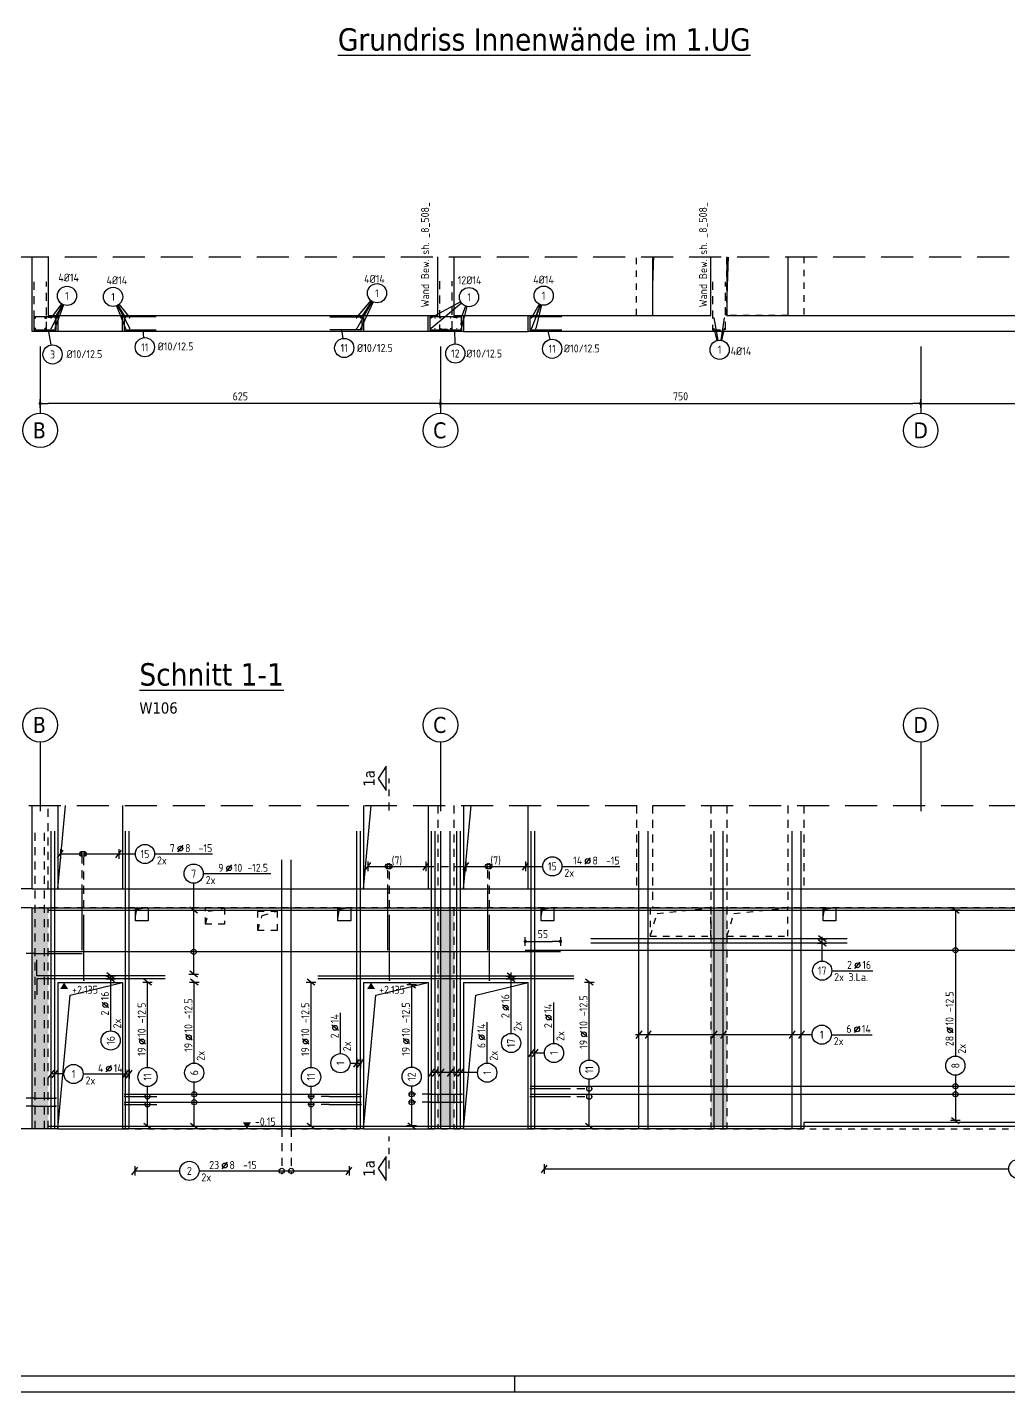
# Model space of a CAD drawing. Extents: x -7.1 to 83.9, y -5.7 to 50.5.
# Drawn here: x 8.89 to 24.21, y 1.41 to 22.72 of the extents above; entities that cross this region are included whole.
import ezdxf
from ezdxf.enums import TextEntityAlignment as Align

# ---------------------------------------------------------------- set-up
doc = ezdxf.new("R2010")
doc.units = 0
doc.header["$LTSCALE"] = 0.5
for name, pattern in [('AUSGEZOGEN', [1000.01, 1000, 0.01]), ('DASHDOTSMALL', [1.05, 0.5, -0.25, 0.05, -0.25]), ('DASHEDX2', [1.5, 1, -0.5]), ('DOT', [0.175, 0.05, -0.125]), ('HIDDEN', [0.375, 0.25, -0.125]), ('HIDDEN2', [0.187, 0.125, -0.062]), ('PUNKT', [0.175, 0.05, -0.125]), ('STRICHPUNKT2', [0.55, 0.25, -0.125, 0.05, -0.125]), ('VERDECKT', [0.375, 0.25, -0.125])]:
    doc.linetypes.add(name, pattern=pattern)
for name, color, linetype in [('ACHSEN', 7, 'Continuous'), ('AFU', 7, 'Continuous'), ('BETON', 7, 'Continuous'), ('DRUEBER', 7, 'Continuous'), ('grau_dunkel', 7, 'Continuous'), ('grau_mittel', 7, 'Continuous'), ('HILFE', 7, 'Continuous'), ('koten', 7, 'Continuous'), ('MASSE', 7, 'Continuous'), ('OBJEKT', 7, 'Continuous'), ('RAHMEN', 7, 'Continuous'), ('RND', 7, 'Continuous'), ('RND-1', 7, 'Continuous'), ('SCHATTEN', 15, 'Continuous'), ('SCHNITTE', 7, 'Continuous'), ('SFP_Achsen', 7, 'Continuous'), ('TEXT', 7, 'Continuous'), ('VERDECKT', 7, 'Continuous'), ('WBZ', 7, 'Continuous')]:
    doc.layers.add(name, color=color, linetype=linetype)
doc.layers.add('NOPLOT', color=7, linetype='Continuous', plot=False)
doc.styles.add('helv', font='tahoma.ttf')
doc.styles.add('txt', font='isocp.shx')
doc.linetypes.add('AFU_50K', pattern='A,0.15,["/",Standard,S=0.2,R=0,X=-0.01,Y=-0.1],0.07,["/",Standard,S=0.2,R=0,X=-0.01,Y=-0.1],0.15', length=0.37)
doc.linetypes.add('AFU_50L', pattern='A,0.75,["/",Standard,S=0.2,R=0,X=-0.01,Y=-0.1],0.07,["/",Standard,S=0.2,R=0,X=-0.01,Y=-0.1],0.75', length=1.57)
doc.linetypes.add('AFU_50M', pattern='A,0.45,["/",Standard,S=0.2,R=0,X=-0.01,Y=-0.1],0.07,["/",Standard,S=0.2,R=0,X=-0.01,Y=-0.1],0.45', length=0.97)
doc.dimstyles.new('DOT_I', dxfattribs={"dimscale": 0.5, "dimtxt": 0.25, "dimasz": 0.25, "dimexe": 0.1, "dimexo": 0.3, "dimgap": 0.1, "dimtad": 1, "dimdec": 3, "dimzin": 3, "dimtxsty": 'txt', "dimblk": 'DOT', "dimblk1": 'DOT', "dimblk2": 'DOT', "dimsah": 1, "dimcen": 0.1, "dimse1": 1, "dimse2": 1, "dimazin": 0, "dimtfac": 1, "dimtdec": 4, "dimtix": 1, "dimtmove": 2, "dimatfit": 3, "dimfxl": 0, "dimtvp": 1, "dimtolj": 1, "dimtzin": 0, "dimarcsym": 0})

# ---------------------------------------------------------------- blocks, each defined once
blk = doc.blocks.new('okrd_o')
at = {"layer": 'koten', "color": 7, "linetype": 'Continuous'}
blk.add_solid([(-0.125, 0.202), (0.125, 0.202), (0, 0)], dxfattribs=at)
at = {"layer": 'koten', "style": 'txt'}
blk.add_attdef('OKRD', (0.25, 0.1), '', height=0.25, dxfattribs=at)
blk = doc.blocks.new('okrd_u')
at = {"layer": 'koten', "color": 7, "linetype": 'Continuous'}
blk.add_solid([(-0.125, -0.202), (0.125, -0.202), (0, 0)], dxfattribs=at)
at = {"layer": 'koten', "style": 'txt'}
blk.add_attdef('OKRD', (0.25, -0.35), '', height=0.25, dxfattribs=at)
blk = doc.blocks.new('DINA0')
at = {"layer": 'RAHMEN', "color": 5}
blk.add_line((2, 0.5), (118.4, 0.5), dxfattribs=at)
at = {"layer": 'RAHMEN', "color": 7}
blk.add_line((21, 0), (21, 0.5), dxfattribs=at)
at = {"layer": 'RAHMEN'}
blk.add_line((0, 0), (118.9, 0), dxfattribs=at)
blk = doc.blocks.new('lei_gre')
at = {"layer": 'RND', "color": 7, "linetype": 'Continuous'}
for p, q in [((-0.09, -0.12), (0.09, 0.12)), ((0, 0.15), (0, -0.15))]:
    blk.add_line(p, q, dxfattribs=at)
blk = doc.blocks.new('RND_LEI')
at = {"layer": 'RND', "color": 7, "linetype": 'Continuous'}
blk.add_line((1.022, 0.066), (1.19, 0.27), dxfattribs=at)
for centre, radius in [((0, 0), 0.3), ((1.106, 0.168), 0.075)]:
    blk.add_circle(centre, radius, dxfattribs=at)
at = {"layer": 'RND', "color": 7, "linetype": 'Continuous', "style": 'txt'}
blk.add_attdef('POSL', text='', height=0.25, dxfattribs=at).set_placement((0, 0), align=Align.MIDDLE)
blk.add_attdef('ANZ', text='', height=0.25, dxfattribs=at).set_placement((0.931, 0.057), align=Align.RIGHT)
for tag, p in [('DUM', (1.253, 0.057)), ('ABSTD', (1.674, 0.057)), ('POSTXT', (0.374, -0.327))]:
    blk.add_attdef(tag, p, '', height=0.25, dxfattribs=at)
blk = doc.blocks.new('DOT')
at = {"layer": 'MASSE', "color": 7, "linetype": 'Continuous'}
for p, q in [((0, 0), (-1, 0)), ((0, 0.54), (0, -0.54))]:
    blk.add_line(p, q, dxfattribs=at)
at = {"layer": 'MASSE', "color": 7, "linetype": 'Continuous', "const_width": 0.2}
blk.add_lwpolyline([(-0.1, 0, 1), (0.1, 0, 1)], format="xyb", close=True, dxfattribs=at)
blk = doc.blocks.new('*D21')
at = {"layer": 'Defpoints', "color": 0, "linetype": 'AUSGEZOGEN', "transparency": 16777216}
for p in [(16.665, 8.442), (17.215, 8.442), (17.215, 8.442)]:
    blk.add_point(p, dxfattribs=at)
at = {"layer": 'MASSE', "color": 0, "linetype": 'AUSGEZOGEN', "lineweight": -2, "transparency": 16777216}
blk.add_line((16.79, 8.442), (17.09, 8.442), dxfattribs=at)
at = {"layer": 'MASSE', "color": 0, "linetype": 'AUSGEZOGEN', "lineweight": -2, "transparency": 16777216, "xscale": 0.125, "yscale": 0.125, "zscale": 0.125, "rotation": 180}
blk.add_blockref('DOT', (16.665, 8.442), dxfattribs=at)
at = {"layer": 'MASSE', "color": 0, "linetype": 'AUSGEZOGEN', "lineweight": -2, "transparency": 16777216, "xscale": 0.125, "yscale": 0.125, "zscale": 0.125}
blk.add_blockref('DOT', (17.215, 8.442), dxfattribs=at)
at = {"layer": 'MASSE', "color": 0, "linetype": 'AUSGEZOGEN', "transparency": 16777216, "insert": (16.94, 8.555), "char_height": 0.125, "attachment_point": 5, "style": 'txt'}
blk.add_mtext('\\A1;55', dxfattribs=at)
blk = doc.blocks.new('SCHN-2')
at = {"layer": 'SCHNITTE', "color": 6, "linetype": 'Continuous'}
blk.add_lwpolyline([(0.378, 0.088), (0, 0.34), (-0.378, 0.088)], close=True, dxfattribs=at)
at = {"layer": 'SCHNITTE', "color": 1, "linetype": 'DASHDOTSMALL', "style": 'helv'}
blk.add_attdef('SCHN-2', text='', height=0.35, dxfattribs=at).set_placement((0, 0.45), align=Align.CENTER)
blk = doc.blocks.new('RND_HIN')
at = {"layer": 'RND', "color": 7, "linetype": 'Continuous'}
blk.add_circle((0, 0), 0.3, dxfattribs=at)
at = {"layer": 'RND', "color": 7, "linetype": 'Continuous', "style": 'txt'}
blk.add_attdef('POSI', text='', height=0.25, dxfattribs=at).set_placement((0, 0), align=Align.MIDDLE)
blk = doc.blocks.new('*D44')
at = {"layer": 'Defpoints', "color": 0, "linetype": 'AUSGEZOGEN', "transparency": 16777216}
for p in [(9.09, 16.843), (9.09, 16.843), (15.34, 16.843)]:
    blk.add_point(p, dxfattribs=at)
at = {"layer": 'MASSE', "color": 0, "linetype": 'AUSGEZOGEN', "lineweight": -2, "transparency": 16777216}
blk.add_line((15.215, 16.843), (9.215, 16.843), dxfattribs=at)
at = {"layer": 'MASSE', "color": 0, "linetype": 'AUSGEZOGEN', "lineweight": -2, "transparency": 16777216, "xscale": 0.125, "yscale": 0.125, "zscale": 0.125, "rotation": 180}
blk.add_blockref('DOT', (9.09, 16.843), dxfattribs=at)
at = {"layer": 'MASSE', "color": 0, "linetype": 'AUSGEZOGEN', "lineweight": -2, "transparency": 16777216, "xscale": 0.125, "yscale": 0.125, "zscale": 0.125}
blk.add_blockref('DOT', (15.34, 16.843), dxfattribs=at)
at = {"layer": 'MASSE', "color": 0, "linetype": 'AUSGEZOGEN', "transparency": 16777216, "insert": (12.215, 16.956), "char_height": 0.125, "attachment_point": 5, "style": 'txt'}
blk.add_mtext('\\A1;625', dxfattribs=at)
blk = doc.blocks.new('*D45')
at = {"layer": 'Defpoints', "color": 0, "linetype": 'AUSGEZOGEN', "transparency": 16777216}
for p in [(15.34, 16.843), (22.84, 16.843), (22.84, 16.843)]:
    blk.add_point(p, dxfattribs=at)
at = {"layer": 'MASSE', "color": 0, "linetype": 'AUSGEZOGEN', "lineweight": -2, "transparency": 16777216}
blk.add_line((15.465, 16.843), (22.715, 16.843), dxfattribs=at)
at = {"layer": 'MASSE', "color": 0, "linetype": 'AUSGEZOGEN', "lineweight": -2, "transparency": 16777216, "xscale": 0.125, "yscale": 0.125, "zscale": 0.125, "rotation": 180}
blk.add_blockref('DOT', (15.34, 16.843), dxfattribs=at)
at = {"layer": 'MASSE', "color": 0, "linetype": 'AUSGEZOGEN', "lineweight": -2, "transparency": 16777216, "xscale": 0.125, "yscale": 0.125, "zscale": 0.125}
blk.add_blockref('DOT', (22.84, 16.843), dxfattribs=at)
at = {"layer": 'MASSE', "color": 0, "linetype": 'AUSGEZOGEN', "transparency": 16777216, "insert": (19.09, 16.956), "char_height": 0.125, "attachment_point": 5, "style": 'txt'}
blk.add_mtext('\\A1;750', dxfattribs=at)
blk = doc.blocks.new('*D46')
at = {"layer": 'Defpoints', "color": 0, "linetype": 'AUSGEZOGEN', "transparency": 16777216}
for p in [(22.84, 16.843), (30.34, 16.843), (30.34, 16.843)]:
    blk.add_point(p, dxfattribs=at)
at = {"layer": 'MASSE', "color": 0, "linetype": 'AUSGEZOGEN', "lineweight": -2, "transparency": 16777216}
blk.add_line((22.965, 16.843), (30.215, 16.843), dxfattribs=at)
at = {"layer": 'MASSE', "color": 0, "linetype": 'AUSGEZOGEN', "lineweight": -2, "transparency": 16777216, "xscale": 0.125, "yscale": 0.125, "zscale": 0.125, "rotation": 180}
blk.add_blockref('DOT', (22.84, 16.843), dxfattribs=at)
at = {"layer": 'MASSE', "color": 0, "linetype": 'AUSGEZOGEN', "lineweight": -2, "transparency": 16777216, "xscale": 0.125, "yscale": 0.125, "zscale": 0.125}
blk.add_blockref('DOT', (30.34, 16.843), dxfattribs=at)
at = {"layer": 'MASSE', "color": 0, "linetype": 'AUSGEZOGEN', "transparency": 16777216, "insert": (26.59, 16.956), "char_height": 0.125, "attachment_point": 5, "style": 'txt'}
blk.add_mtext('\\A1;750', dxfattribs=at)

msp = doc.modelspace()

# ---------------------------------------------------------------- hatches: boundary and pattern name
at = {"layer": 'grau_mittel'}
h = msp.add_hatch(color=61, dxfattribs=at)
h.paths.add_polyline_path([(19.815, 8.929), (19.565, 8.929), (19.565, 8.523), (19.565, 5.554), (19.815, 5.554)])
h.paths.add_polyline_path([(15.55, 8.929), (15.3, 8.929), (15.3, 5.554), (15.55, 5.554)])
h.paths.add_polyline_path([(9.215, 8.963), (8.965, 8.963), (8.965, 5.513), (9.215, 5.513)])

# ---------------------------------------------------------------- linework, layer by layer
at = {"layer": 'ACHSEN', "color": 140, "linetype": 'AUSGEZOGEN'}
for p, q in [((9.09, 17.732), (9.09, 16.694)), ((15.34, 17.732), (15.34, 16.694)), ((22.84, 17.732), (22.84, 16.694)), ((9.09, 11.552), (9.09, 10.473)), ((15.34, 11.552), (15.34, 10.473)), ((22.84, 11.552), (22.84, 10.473))]:
    msp.add_line(p, q, dxfattribs=at)
at = {"layer": 'AFU', "color": 8, "linetype": 'AFU_50K'}
for p, q in [((8.965, 9.263), (9.365, 9.263)), ((9.365, 5.513), (8.965, 5.513)), ((15.7, 5.513), (15.15, 5.513))]:
    msp.add_line(p, q, dxfattribs=at)
at = {"layer": 'AFU', "color": 8, "linetype": 'AFU_50L'}
for p, q in [((10.375, 9.263), (14.14, 9.263)), ((16.71, 9.263), (24.653, 9.263)), ((8.965, 8.963), (37.965, 8.963)), ((32.14, 5.613), (21.015, 5.613)), ((21.015, 5.613), (21.015, 5.513)), ((14.14, 5.513), (10.375, 5.513)), ((21.015, 5.513), (16.71, 5.513))]:
    msp.add_line(p, q, dxfattribs=at)
at = {"layer": 'AFU', "color": 8, "linetype": 'AFU_50M'}
msp.add_line((15.15, 9.263), (15.7, 9.263), dxfattribs=at)
at = {"layer": 'BETON', "color": 6, "linetype": 'AUSGEZOGEN', "lineweight": -2}
for p, q in [((8.965, 17.97), (8.965, 19.133)), ((9.215, 19.133), (9.215, 18.22)), ((15.3, 18.22), (15.3, 19.133)), ((15.55, 19.133), (15.55, 18.22)), ((19.565, 18.22), (19.565, 19.133)), ((19.815, 19.133), (19.815, 18.22)), ((9.215, 18.22), (9.365, 18.22)), ((9.365, 18.22), (9.365, 17.97)), ((10.375, 18.22), (14.14, 18.22)), ((10.375, 17.97), (10.375, 18.22)), ((14.14, 18.22), (14.14, 17.97)), ((15.15, 17.97), (15.15, 18.22)), ((15.15, 18.22), (15.3, 18.22)), ((15.55, 18.22), (15.7, 18.22)), ((15.7, 18.22), (15.7, 17.97)), ((16.71, 17.97), (16.71, 18.22)), ((16.71, 18.22), (19.565, 18.22)), ((19.815, 18.22), (31.89, 18.22)), ((9.365, 17.97), (8.965, 17.97)), ((14.14, 17.97), (10.375, 17.97)), ((15.7, 17.97), (15.15, 17.97)), ((32.29, 17.97), (16.71, 17.97))]:
    msp.add_line(p, q, dxfattribs=at)
at = {"layer": 'BETON', "color": 6, "linetype": 'AUSGEZOGEN'}
for p, q in [((8.965, 9.263), (8.965, 10.563)), ((9.365, 10.563), (9.365, 9.263)), ((10.375, 10.563), (10.375, 9.263)), ((14.14, 10.563), (14.14, 9.263)), ((15.15, 10.563), (15.15, 9.263)), ((15.7, 10.563), (15.7, 9.263)), ((16.71, 9.263), (16.71, 10.563)), ((8.965, 9.263), (7.97, 9.263)), ((9.365, 9.263), (10.375, 9.263)), ((14.14, 9.263), (15.15, 9.263)), ((15.7, 9.263), (16.71, 9.263)), ((8.965, 8.963), (7.97, 8.963)), ((8.965, 5.513), (8.965, 8.963)), ((9.365, 7.798), (9.365, 5.513)), ((9.365, 7.798), (10.375, 7.798)), ((10.375, 7.798), (10.375, 5.513)), ((14.14, 7.798), (14.14, 5.513)), ((14.14, 7.798), (15.15, 7.798)), ((15.15, 7.798), (15.15, 5.513)), ((15.7, 7.798), (15.7, 5.513)), ((15.7, 7.798), (16.71, 7.798)), ((16.71, 5.513), (16.71, 7.798)), ((8.965, 5.513), (8.243, 5.513)), ((9.365, 5.513), (10.375, 5.513)), ((14.14, 5.513), (15.15, 5.513)), ((15.7, 5.513), (16.71, 5.513))]:
    msp.add_line(p, q, dxfattribs=at)
for points in [[(10.576, 8.963), (10.775, 8.963), (10.775, 8.763), (10.576, 8.763)], [(13.74, 8.963), (13.94, 8.963), (13.94, 8.763), (13.74, 8.763)], [(16.911, 8.963), (17.11, 8.963), (17.11, 8.763), (16.911, 8.763)], [(21.315, 8.963), (21.515, 8.963), (21.515, 8.763), (21.315, 8.763)]]:
    msp.add_lwpolyline(points, close=True, dxfattribs=at)
at = {"layer": 'DRUEBER', "color": 7, "linetype": 'PUNKT', "lineweight": -2}
for p, q in [((8.965, 17.97), (8.965, 19.133)), ((9.215, 19.133), (9.216, 18.22)), ((15.3, 18.22), (15.3, 19.133)), ((15.55, 19.133), (15.551, 18.22)), ((18.4, 18.22), (18.4, 19.133)), ((18.65, 19.133), (18.65, 18.22)), ((19.565, 18.22), (19.565, 19.133)), ((19.815, 18.22), (19.815, 19.133)), ((20.765, 19.133), (20.765, 18.22)), ((21.015, 19.133), (21.015, 18.22)), ((9.216, 18.22), (9.365, 18.22)), ((9.365, 18.22), (9.365, 17.97)), ((10.375, 18.22), (14.14, 18.22)), ((10.375, 17.97), (10.375, 18.22)), ((14.14, 18.22), (14.14, 17.97)), ((15.15, 17.97), (15.15, 18.22)), ((15.15, 18.22), (15.3, 18.22)), ((15.551, 18.22), (15.7, 18.22)), ((15.7, 18.22), (15.7, 17.97)), ((16.71, 17.97), (16.71, 18.22)), ((16.71, 18.22), (18.4, 18.22)), ((18.65, 18.22), (19.565, 18.22)), ((20.765, 18.22), (19.815, 18.22)), ((21.015, 18.22), (29.635, 18.22)), ((9.365, 17.97), (8.965, 17.97)), ((14.14, 17.97), (10.375, 17.97)), ((15.7, 17.97), (15.15, 17.97)), ((29.635, 17.97), (16.71, 17.97))]:
    msp.add_line(p, q, dxfattribs=at)
at = {"layer": 'DRUEBER', "color": 7, "linetype": 'DOT'}
for p, q in [((8.965, 9.263), (9.365, 9.263)), ((10.375, 9.263), (14.14, 9.263)), ((15.15, 9.263), (15.7, 9.263)), ((16.71, 9.263), (29.635, 9.263)), ((37.965, 8.963), (8.965, 8.963)), ((9.365, 5.513), (8.965, 5.513)), ((10.375, 5.513), (14.14, 5.513)), ((15.15, 5.513), (15.7, 5.513)), ((16.71, 5.513), (32.29, 5.513))]:
    msp.add_line(p, q, dxfattribs=at)
at = {"layer": 'grau_dunkel', "color": 21}
for points in [[(18.65, 18.22, 0, 0.0295, 0), (18.665, 19.133, 0, 0, 0)], [(19.816, 18.22, 0, 0.0307, 0), (19.831, 19.133, 0, 0, 0)]]:
    msp.add_lwpolyline(points, format="xyseb", dxfattribs=at)
at = {"layer": 'HILFE', "color": 102, "linetype": 'DASHEDX2'}
for p, q in [((8.723, 19.133), (25.489, 19.133)), ((8.912, 10.563), (38.49, 10.563))]:
    msp.add_line(p, q, dxfattribs=at)
at = {"layer": 'HILFE', "color": 102, "linetype": 'AUSGEZOGEN'}
for p, q in [((9.365, 9.263), (9.486, 10.563)), ((14.14, 9.263), (14.261, 10.563)), ((15.7, 9.263), (15.821, 10.563)), ((9.559, 7.602), (10.375, 7.798)), ((14.334, 7.602), (15.15, 7.798)), ((15.894, 7.602), (16.71, 7.798)), ((9.365, 5.513), (9.559, 7.602)), ((14.14, 5.513), (14.334, 7.602)), ((15.7, 5.513), (15.894, 7.602))]:
    msp.add_line(p, q, dxfattribs=at)
at = {"layer": 'NOPLOT', "color": 191, "linetype": 'Continuous'}
for points in [[(9.215, 8.929), (37.715, 8.929)], [(9.215, 5.554), (37.715, 5.554)]]:
    msp.add_lwpolyline(points, dxfattribs=at)
at = {"layer": 'OBJEKT', "color": 7, "linetype": 'AUSGEZOGEN'}
for p, q in [((18.65, 19.133), (18.65, 18.22)), ((20.765, 19.133), (20.765, 18.22)), ((9.365, 18.22), (10.375, 18.22)), ((14.14, 18.22), (15.15, 18.22)), ((15.7, 18.22), (16.71, 18.22)), ((10.375, 17.97), (9.365, 17.97)), ((15.15, 17.97), (14.14, 17.97)), ((15.7, 17.97), (16.71, 17.97))]:
    msp.add_line(p, q, dxfattribs=at)
at = {"layer": 'RND', "color": 102, "linetype": 'AUSGEZOGEN'}
for p, q in [((9.422, 18.402), (9.263, 18.179)), ((9.444, 18.389), (9.263, 18.014)), ((9.436, 18.392), (9.318, 18.179)), ((9.456, 18.383), (9.318, 18.014)), ((10.283, 18.369), (10.424, 18.014)), ((10.298, 18.376), (10.489, 18.014)), ((10.305, 18.38), (10.424, 18.179)), ((10.321, 18.391), (10.489, 18.179)), ((14.253, 18.451), (14.024, 18.179)), ((14.275, 18.436), (14.034, 18.014)), ((14.268, 18.44), (14.099, 18.179)), ((14.288, 18.429), (14.099, 18.014)), ((15.655, 18.433), (15.196, 18.179)), ((15.671, 18.409), (15.196, 18.014)), ((15.734, 18.365), (15.666, 18.179)), ((15.751, 18.36), (15.666, 18.014)), ((16.882, 18.396), (16.765, 18.179)), ((16.901, 18.387), (16.765, 18.014)), ((16.899, 18.388), (16.82, 18.179)), ((16.918, 18.382), (16.83, 18.014)), ((19.675, 17.831), (19.616, 18.179)), ((19.723, 17.831), (19.778, 18.179)), ((9.259, 17.758), (9.22, 17.995)), ((10.71, 17.871), (10.699, 17.995)), ((13.819, 17.86), (13.802, 17.995)), ((15.569, 17.774), (15.564, 17.995)), ((17.053, 17.844), (17.02, 17.995)), ((19.663, 17.828), (19.616, 18.014)), ((19.734, 17.829), (19.778, 18.014)), ((21.302, 8.134), (21.302, 8.51)), ((10.191, 7.044), (10.191, 7.915)), ((16.444, 7.004), (16.444, 7.958)), ((21.145, 6.984), (18.384, 6.984)), ((16.963, 6.698), (16.742, 6.698)), ((13.929, 6.538), (14.109, 6.538)), ((9.461, 6.37), (9.249, 6.37)), ((9.761, 6.37), (10.491, 6.37)), ((15.92, 6.391), (15.187, 6.391))]:
    msp.add_line(p, q, dxfattribs=at)
at = {"layer": 'RND', "color": 7, "linetype": 'AUSGEZOGEN'}
for p, q in [((9.406, 9.807), (10.317, 9.807)), ((10.317, 9.807), (10.576, 9.807)), ((10.876, 9.807), (11.783, 9.807)), ((14.208, 9.613), (15.114, 9.613)), ((15.739, 9.613), (16.668, 9.613)), ((16.668, 9.613), (16.938, 9.613)), ((17.238, 9.613), (18.144, 9.613)), ((11.637, 9.5), (12.69, 9.5)), ((11.487, 8.929), (11.487, 9.35)), ((11.487, 7.929), (11.487, 8.929)), ((23.382, 8.929), (23.382, 6.65)), ((21.452, 7.984), (22.092, 7.984)), ((10.191, 7.044), (10.191, 7.684)), ((10.766, 6.474), (10.766, 7.804)), ((11.495, 6.54), (11.495, 7.804)), ((13.32, 6.474), (13.32, 7.804)), ((14.891, 7.762), (14.891, 6.478)), ((17.665, 6.587), (17.665, 7.804)), ((16.444, 7.004), (16.444, 7.644)), ((17.113, 6.848), (17.113, 7.488)), ((13.779, 6.688), (13.779, 7.328)), ((16.07, 6.541), (16.07, 7.181)), ((21.445, 6.984), (22.085, 6.984)), ((9.761, 6.37), (10.401, 6.37)), ((11.495, 5.554), (11.495, 6.24)), ((17.665, 5.554), (17.665, 6.287)), ((23.382, 6.35), (23.382, 5.644)), ((10.766, 5.554), (10.766, 6.174)), ((13.32, 5.554), (13.32, 6.174)), ((14.891, 6.178), (14.891, 5.561)), ((10.568, 4.857), (11.27, 4.857)), ((11.57, 4.857), (13.914, 4.857)), ((16.962, 4.888), (24.215, 4.888))]:
    msp.add_line(p, q, dxfattribs=at)
at = {"layer": 'RND', "color": 102, "linetype": 'VERDECKT'}
for p, q in [((9.744, 9.206), (9.744, 9.857)), ((9.771, 8.733), (9.771, 9.857)), ((14.519, 9.206), (14.519, 9.663)), ((14.546, 8.733), (14.546, 9.663)), ((16.079, 9.206), (16.079, 9.663)), ((16.106, 8.733), (16.106, 9.663)), ((8.995, 8.253), (8.646, 8.253)), ((8.995, 5.993), (8.643, 5.993)), ((13.601, 6.02), (13.27, 6.02)), ((15.179, 6.054), (14.841, 6.054)), ((17.244, 6.141), (17.715, 6.141)), ((17.244, 6.016), (17.715, 6.016)), ((8.995, 5.868), (8.643, 5.868)), ((13.601, 5.895), (13.27, 5.895)), ((15.179, 5.929), (14.841, 5.929)), ((12.861, 5.513), (12.861, 4.807)), ((13.011, 5.513), (13.011, 4.807))]:
    msp.add_line(p, q, dxfattribs=at)
at = {"layer": 'RND', "color": 7, "linetype": 'VERDECKT'}
msp.add_line((15.114, 9.613), (15.739, 9.613), dxfattribs=at)
at = {"layer": 'RND', "color": 7, "linetype": 'HIDDEN'}
for points in [[(8.99, 18.745), (8.99, 17.995), (9.19, 17.995), (9.19, 18.745)], [(15.325, 18.753), (15.325, 18.003), (15.525, 18.003), (15.525, 18.753)], [(19.59, 18.746), (19.59, 17.996), (19.79, 17.996), (19.79, 18.746)], [(9.014, 5.513), (9.014, 10.163)], [(9.158, 5.513), (9.158, 10.163)]]:
    msp.add_lwpolyline(points, dxfattribs=at)
at = {"layer": 'RND', "color": 7, "linetype": 'AUSGEZOGEN'}
for points, const_width in [([(9.253, 18.179, 1), (9.263, 18.179, 1)], 0.01), ([(9.318, 18.179, 1), (9.328, 18.179, 1)], 0.01), ([(10.414, 18.179, 1), (10.424, 18.179, 1)], 0.01), ([(10.479, 18.179, 1), (10.489, 18.179, 1)], 0.01), ([(14.024, 18.179, 1), (14.034, 18.179, 1)], 0.01), ([(14.089, 18.179, 1), (14.099, 18.179, 1)], 0.01), ([(15.186, 18.179, 1), (15.196, 18.179, 1)], 0.01), ([(15.25, 18.179, 1), (15.26, 18.179, 1)], 0.01), ([(15.341, 18.179, 1), (15.351, 18.179, 1)], 0.01), ([(15.495, 18.179, 1), (15.505, 18.179, 1)], 0.01), ([(15.591, 18.179, 1), (15.601, 18.179, 1)], 0.01), ([(15.656, 18.179, 1), (15.666, 18.179, 1)], 0.01), ([(16.755, 18.179, 1), (16.765, 18.179, 1)], 0.01), ([(16.82, 18.179, 1), (16.83, 18.179, 1)], 0.01), ([(19.606, 18.179, 1), (19.616, 18.179, 1)], 0.01), ([(19.768, 18.179, 1), (19.778, 18.179, 1)], 0.01), ([(9.253, 18.014, 1), (9.263, 18.014, 1)], 0.01), ([(9.318, 18.014, 1), (9.328, 18.014, 1)], 0.01), ([(10.414, 18.014, 1), (10.424, 18.014, 1)], 0.01), ([(10.479, 18.014, 1), (10.489, 18.014, 1)], 0.01), ([(14.024, 18.014, 1), (14.034, 18.014, 1)], 0.01), ([(14.089, 18.014, 1), (14.099, 18.014, 1)], 0.01), ([(15.186, 18.014, 1), (15.196, 18.014, 1)], 0.01), ([(15.25, 18.014, 1), (15.26, 18.014, 1)], 0.01), ([(15.341, 18.014, 1), (15.351, 18.014, 1)], 0.01), ([(15.495, 18.014, 1), (15.505, 18.014, 1)], 0.01), ([(15.591, 18.014, 1), (15.601, 18.014, 1)], 0.01), ([(15.656, 18.014, 1), (15.666, 18.014, 1)], 0.01), ([(16.755, 18.014, 1), (16.765, 18.014, 1)], 0.01), ([(16.82, 18.014, 1), (16.83, 18.014, 1)], 0.01), ([(19.606, 18.014, 1), (19.616, 18.014, 1)], 0.01), ([(19.768, 18.014, 1), (19.778, 18.014, 1)], 0.01), ([(9.738, 9.206, 1), (9.75, 9.206, 1)], 0.0125), ([(14.513, 9.206, 1), (14.525, 9.206, 1)], 0.0125), ([(16.073, 9.206, 1), (16.085, 9.206, 1)], 0.0125), ([(8.989, 8.253, 1), (9.001, 8.253, 1)], 0.0125), ([(9.764, 7.833, 1), (9.777, 7.833, 1)], 0.0125), ([(14.539, 7.833, 1), (14.552, 7.833, 1)], 0.0125), ([(16.099, 7.833, 1), (16.112, 7.833, 1)], 0.0125), ([(8.989, 5.993, 1), (9.001, 5.993, 1)], 0.0125), ([(9.33, 5.993, 1), (9.343, 5.993, 1)], 0.0125), ([(10.403, 6.02, 1), (10.415, 6.02, 1)], 0.0125), ([(14.094, 6.02, 1), (14.107, 6.02, 1)], 0.0125), ([(15.173, 6.054, 1), (15.185, 6.054, 1)], 0.0125), ([(15.668, 6.054, 1), (15.681, 6.054, 1)], 0.0125), ([(16.738, 6.141, 1), (16.75, 6.141, 1)], 0.0125), ([(16.738, 6.016, 1), (16.75, 6.016, 1)], 0.0125), ([(8.989, 5.868, 1), (9.001, 5.868, 1)], 0.0125), ([(9.33, 5.868, 1), (9.343, 5.868, 1)], 0.0125), ([(10.403, 5.895, 1), (10.415, 5.895, 1)], 0.0125), ([(14.094, 5.895, 1), (14.107, 5.895, 1)], 0.0125), ([(15.173, 5.929, 1), (15.185, 5.929, 1)], 0.0125), ([(15.668, 5.929, 1), (15.681, 5.929, 1)], 0.0125)]:
    msp.add_lwpolyline(points, format="xyb", close=True, dxfattribs=dict(at, const_width=const_width))
at = {"layer": 'RND', "color": 1, "linetype": 'AUSGEZOGEN'}
for points in [[(9.259, 5.513), (9.259, 10.163)], [(9.317, 5.513), (9.317, 10.163)], [(10.424, 5.513), (10.424, 10.163)], [(10.482, 5.513), (10.482, 10.163)], [(14.034, 5.513), (14.034, 10.163)], [(14.092, 5.513), (14.092, 10.163)], [(15.199, 5.513), (15.199, 10.163)], [(15.257, 5.513), (15.257, 10.163)], [(15.349, 5.513), (15.349, 10.163)], [(15.493, 5.513), (15.493, 10.163)], [(15.594, 5.513), (15.594, 10.163)], [(15.652, 5.513), (15.652, 10.163)], [(16.759, 5.513), (16.759, 10.163)], [(16.817, 5.513), (16.817, 10.163)], [(18.439, 5.513), (18.439, 10.163)], [(18.583, 5.513), (18.583, 10.163)], [(19.614, 5.513), (19.614, 10.163)], [(19.758, 5.513), (19.758, 10.163)], [(20.832, 5.513), (20.832, 10.163)], [(20.975, 5.513), (20.975, 10.163)], [(12.861, 5.513), (12.861, 9.713)], [(13.011, 5.513), (13.011, 9.713)], [(9.744, 8.306), (9.744, 9.206)], [(14.519, 8.306), (14.519, 9.206)], [(16.079, 8.306), (16.079, 9.206)], [(9.771, 7.833), (9.771, 8.733)], [(14.546, 7.833), (14.546, 8.733)], [(16.106, 7.833), (16.106, 8.733)], [(21.69, 8.482), (17.69, 8.482)], [(21.69, 8.413), (17.69, 8.413)], [(8.995, 8.253), (9.745, 8.253)], [(11.04, 7.903), (9.04, 7.903), (9.04, 8.153)], [(17.215, 8.278), (9.215, 8.278)], [(16.665, 8.304), (28.665, 8.304)], [(17.425, 7.9), (13.425, 7.9)], [(11.04, 7.854), (9.04, 7.854), (9.04, 7.604)], [(17.425, 7.854), (13.425, 7.854)], [(8.995, 5.993), (9.336, 5.993)], [(10.403, 6.054), (14.103, 6.054)], [(10.409, 6.02), (10.909, 6.02)], [(13.601, 6.02), (14.101, 6.02)], [(15.179, 6.054), (15.675, 6.054)], [(16.743, 6.179), (28.743, 6.179)], [(16.743, 6.054), (28.743, 6.054)], [(16.744, 6.141), (17.244, 6.141)], [(16.744, 6.016), (17.244, 6.016)], [(8.995, 5.868), (9.336, 5.868)], [(10.403, 5.929), (14.103, 5.929)], [(10.409, 5.895), (10.909, 5.895)], [(13.601, 5.895), (14.101, 5.895)], [(15.179, 5.929), (15.675, 5.929)]]:
    msp.add_lwpolyline(points, dxfattribs=at)
at = {"layer": 'RND', "color": 7, "linetype": 'AUSGEZOGEN'}
for centre, radius in [((9.007, 18.179), 0.01), ((9.174, 18.179), 0.01), ((9.007, 18.014), 0.01), ((9.174, 18.014), 0.01), ((9.744, 9.807), 0.04), ((9.771, 9.807), 0.04), ((14.519, 9.613), 0.04), ((14.546, 9.613), 0.04), ((16.079, 9.613), 0.04), ((16.106, 9.613), 0.04), ((11.487, 8.278), 0.04), ((23.382, 8.304), 0.04), ((17.665, 6.141), 0.04), ((23.382, 6.179), 0.04), ((10.766, 6.02), 0.04), ((11.495, 6.054), 0.04), ((11.495, 5.929), 0.04), ((13.32, 6.02), 0.04), ((14.891, 6.054), 0.04), ((14.891, 5.929), 0.04), ((17.665, 6.016), 0.04), ((23.382, 6.054), 0.04), ((10.766, 5.895), 0.04), ((13.32, 5.895), 0.04), ((12.861, 4.857), 0.04), ((13.011, 4.857), 0.04)]:
    msp.add_circle(centre, radius, dxfattribs=at)
at = {"layer": 'RND-1', "color": 1, "linetype": 'AUSGEZOGEN'}
for points in [[(9.329, 18.066), (9.34, 18.195), (8.99, 18.195), (8.99, 17.995), (9.34, 17.995), (9.34, 18.195), (9.211, 18.184)], [(10.9, 18.195), (10.4, 18.195), (10.4, 17.995), (10.9, 17.995)], [(13.615, 18.195), (14.115, 18.195), (14.115, 17.995), (13.615, 17.995)], [(15.664, 18.066), (15.675, 18.195), (15.175, 18.195), (15.175, 17.995), (15.675, 17.995), (15.675, 18.195), (15.546, 18.184)], [(17.235, 18.195), (16.735, 18.195), (16.735, 17.995), (17.235, 17.995)]]:
    msp.add_lwpolyline(points, dxfattribs=at)
at = {"layer": 'SCHATTEN', "color": 1, "linetype": 'AUSGEZOGEN'}
for points in [[(10.576, 8.763, 0, 0.0326, 0), (10.592, 8.962, 0, 0, 0), (10.577, 8.947, 0.0326, 0, 0), (10.775, 8.963, 0, 0, 0)], [(13.74, 8.763, 0, 0.0326, 0), (13.757, 8.962, 0, 0, 0), (13.742, 8.947, 0.0326, 0, 0), (13.94, 8.963, 0, 0, 0)], [(16.911, 8.763, 0, 0.0326, 0), (16.927, 8.962, 0, 0, 0), (16.912, 8.947, 0.0326, 0, 0), (17.11, 8.963, 0, 0, 0)], [(21.315, 8.763, 0, 0.0326, 0), (21.332, 8.962, 0, 0, 0), (21.317, 8.947, 0.0326, 0, 0), (21.515, 8.963, 0, 0, 0)]]:
    msp.add_lwpolyline(points, format="xyseb", dxfattribs=at)
at = {"layer": 'SCHNITTE', "color": 6, "linetype": 'STRICHPUNKT2'}
for p, q in [((14.538, 10.487), (14.538, 10.987)), ((14.538, 4.894), (14.538, 5.394))]:
    msp.add_line(p, q, dxfattribs=at)
at = {"layer": 'SFP_Achsen', "color": 7, "linetype": 'AUSGEZOGEN'}
for centre in [(9.09, 16.424), (15.34, 16.424), (22.84, 16.424), (9.09, 11.822), (15.34, 11.822), (22.84, 11.822)]:
    msp.add_circle(centre, 0.27, dxfattribs=at)
at = {"layer": 'VERDECKT', "color": 7, "linetype": 'VERDECKT'}
for p, q in [((9.215, 9.263), (9.215, 10.563)), ((9.215, 5.513), (9.215, 8.963))]:
    msp.add_line(p, q, dxfattribs=at)
at = {"layer": 'VERDECKT', "color": 7, "linetype": 'HIDDEN'}
for p, q in [((15.3, 10.563), (15.3, 9.263)), ((15.55, 10.563), (15.55, 9.263)), ((18.4, 10.563), (18.4, 9.263)), ((18.65, 10.563), (18.65, 8.963)), ((19.565, 10.563), (19.565, 5.513)), ((19.815, 10.563), (19.815, 5.513)), ((20.765, 10.563), (20.765, 8.963)), ((21.015, 10.563), (21.015, 9.263)), ((9.215, 9.263), (9.365, 9.263)), ((10.375, 9.263), (14.14, 9.263)), ((15.15, 9.263), (15.3, 9.263)), ((15.55, 9.263), (15.7, 9.263)), ((16.71, 9.263), (18.4, 9.263)), ((21.015, 9.263), (24.653, 9.263)), ((9.215, 8.963), (15.3, 8.963)), ((15.3, 8.963), (15.3, 5.513)), ((15.55, 8.963), (15.55, 5.513)), ((15.55, 8.963), (18.65, 8.963)), ((20.765, 8.963), (25.003, 8.963))]:
    msp.add_line(p, q, dxfattribs=at)
at = {"layer": 'WBZ', "color": 102, "linetype": 'HIDDEN2'}
for p, q in [((11.722, 8.911), (11.97, 8.963)), ((18.724, 8.877), (19.565, 8.963)), ((19.924, 8.877), (20.765, 8.963)), ((11.67, 8.713), (11.722, 8.911)), ((12.49, 8.613), (12.555, 8.845)), ((12.555, 8.845), (12.79, 8.913)), ((18.615, 8.523), (18.724, 8.877)), ((19.815, 8.523), (19.924, 8.877))]:
    msp.add_line(p, q, dxfattribs=at)
for points in [[(11.67, 8.963), (11.97, 8.963), (11.97, 8.713), (11.67, 8.713)], [(18.615, 8.523), (19.565, 8.523), (19.565, 8.963), (18.615, 8.963)], [(19.815, 8.523), (20.765, 8.523), (20.765, 8.963), (19.815, 8.963)], [(12.49, 8.913), (12.79, 8.913), (12.79, 8.613), (12.49, 8.613)]]:
    msp.add_lwpolyline(points, close=True, dxfattribs=at)

# ---------------------------------------------------------------- block references
at = {"layer": 'koten', "color": 7, "linetype": 'AUSGEZOGEN', "xscale": 0.5, "yscale": 0.5, "zscale": 0.5}
for p in [(9.464, 7.798), (14.257, 7.798)]:
    msp.add_blockref('okrd_u', p, dxfattribs=at).add_auto_attribs({'OKRD': '+2.135'})
at = {"layer": 'koten', "color": 7, "linetype": 'AUSGEZOGEN'}
ref = msp.add_blockref('okrd_o', (12.318, 5.513), dxfattribs=dict(at, xscale=0.5, yscale=0.5, zscale=0.5))
ref.add_attrib('OKRD', '-0.15', (12.443, 5.563), dxfattribs={"layer": '0', "color": 0, "linetype": 'ByBlock', "height": 0.125, "style": 'txt'})
at = {"layer": 'RAHMEN', "color": 7, "linetype": 'AUSGEZOGEN', "xscale": 0.5, "yscale": 0.5, "zscale": 0.5}
msp.add_blockref('DINA0', (6.001, 1.407), dxfattribs=at)
at = {"layer": 'RND', "color": 7, "linetype": 'AUSGEZOGEN', "xscale": 0.5, "yscale": 0.5, "zscale": 0.5}
for name, p, values in [('RND_HIN', (9.509, 18.524), {'POSI': '1'}), ('RND_HIN', (10.228, 18.509), {'POSI': '1'}), ('RND_HIN', (14.35, 18.566), {'POSI': '1'}), ('RND_HIN', (15.787, 18.505), {'POSI': '1'}), ('RND_HIN', (16.953, 18.528), {'POSI': '1'}), ('RND_HIN', (9.283, 17.61), {'POSI': '3'}), ('RND_HIN', (10.724, 17.722), {'POSI': '11'}), ('RND_HIN', (13.838, 17.711), {'POSI': '11'}), ('RND_HIN', (15.573, 17.624), {'POSI': '12'}), ('RND_HIN', (17.085, 17.698), {'POSI': '11'}), ('RND_HIN', (19.7, 17.683), {'POSI': '1'}), ('RND_LEI', (10.726, 9.807), {'POSL': '15', 'DUM': '8', 'ANZ': '7', 'ABSTD': '-15', 'POSTXT': '2x'}), ('RND_LEI', (11.487, 9.5), {'POSL': '7', 'DUM': '10', 'ANZ': '9', 'ABSTD': '-12.5', 'POSTXT': '2x'}), ('RND_LEI', (17.088, 9.613), {'POSL': '15', 'DUM': '8', 'ANZ': '14', 'ABSTD': '-15', 'POSTXT': '2x'}), ('RND_LEI', (21.302, 7.984), {'POSL': '17', 'DUM': '16', 'ANZ': '2', 'POSTXT': '2x 3.La.'}), ('RND_LEI', (21.295, 6.984), {'POSL': '1', 'DUM': '14', 'ANZ': '6', 'POSTXT': '2x'}), ('RND_LEI', (9.611, 6.37), {'POSL': '1', 'DUM': '14', 'ANZ': '4', 'POSTXT': '2x'}), ('RND_LEI', (11.42, 4.857), {'POSL': '2', 'DUM': '8', 'ANZ': '23', 'ABSTD': '-15', 'POSTXT': '2x'}), ('RND_LEI', (24.365, 4.888), {'POSL': '2', 'DUM': '8', 'ANZ': '85', 'ABSTD': '-15', 'POSTXT': '2x'})]:
    msp.add_blockref(name, p, dxfattribs=at).add_auto_attribs(values)
for p in [(9.406, 9.807), (10.317, 9.807), (14.208, 9.613), (15.114, 9.613), (15.739, 9.613), (16.668, 9.613), (10.568, 4.857), (13.914, 4.857), (16.962, 4.888)]:
    msp.add_blockref('lei_gre', p, dxfattribs=at)
for p, rotation in [((11.487, 8.929), 89.99999999999972), ((23.382, 8.929), 270), ((11.487, 7.929), 89.99999999999972), ((10.766, 7.804), 89.99999999999962), ((11.495, 7.804), 89.99999999999972), ((13.32, 7.804), 89.99999999999962), ((14.891, 7.762), 270), ((17.665, 7.804), 89.99999999999962), ((10.766, 5.554), 89.99999999999962), ((11.495, 5.554), 89.99999999999972), ((13.32, 5.554), 89.99999999999962), ((14.891, 5.561), 270), ((17.665, 5.554), 89.99999999999962), ((23.382, 5.644), 270)]:
    msp.add_blockref('lei_gre', p, dxfattribs=dict(at, rotation=rotation))
at = {"layer": 'RND', "color": 102, "linetype": 'AUSGEZOGEN', "xscale": 0.5, "yscale": 0.5, "zscale": 0.5}
for p, rotation in [((21.302, 8.482), 90), ((21.302, 8.413), 90), ((10.191, 7.903), 90), ((10.191, 7.854), 90), ((16.444, 7.9), 90), ((16.444, 7.854), 90), ((18.439, 6.984), 180), ((18.583, 6.984), 180), ((19.614, 6.984), 180), ((19.758, 6.984), 180), ((20.832, 6.984), 180), ((20.975, 6.984), 180), ((16.759, 6.698), 180), ((16.817, 6.698), 180), ((9.259, 6.37), 180), ((9.317, 6.37), 180), ((15.199, 6.391), 180), ((15.257, 6.391), 180), ((15.349, 6.391), 180), ((15.493, 6.391), 180), ((15.594, 6.391), 180), ((15.652, 6.391), 180)]:
    msp.add_blockref('lei_gre', p, dxfattribs=dict(at, rotation=rotation))
at = {"layer": 'RND', "color": 7, "linetype": 'AUSGEZOGEN', "xscale": 0.5, "yscale": 0.5, "zscale": 0.5}
for p, rotation, values in [((10.191, 6.894), 90, {'POSL': '16', 'DUM': '16', 'ANZ': '2', 'POSTXT': '2x'}), ((10.766, 6.324), 89.99999999999962, {'POSL': '11', 'DUM': '10', 'ANZ': '19', 'ABSTD': '-12.5'}), ((11.495, 6.39), 89.99999999999972, {'POSL': '6', 'DUM': '10', 'ANZ': '19', 'ABSTD': '-12.5', 'POSTXT': '2x'}), ((13.32, 6.324), 89.99999999999962, {'POSL': '11', 'DUM': '10', 'ANZ': '19', 'ABSTD': '-12.5'}), ((14.891, 6.328), 90, {'POSL': '12', 'DUM': '10', 'ANZ': '19', 'ABSTD': '-12.5'}), ((16.444, 6.854), 90, {'POSL': '17', 'DUM': '16', 'ANZ': '2', 'POSTXT': '2x'}), ((17.113, 6.698), 90, {'POSL': '1', 'DUM': '14', 'ANZ': '2', 'POSTXT': '2x'}), ((17.665, 6.437), 89.99999999999962, {'POSL': '11', 'DUM': '10', 'ANZ': '19', 'ABSTD': '-12.5'}), ((23.382, 6.5), 90, {'POSL': '8', 'DUM': '10', 'ANZ': '28', 'ABSTD': '-12.5', 'POSTXT': '2x'}), ((13.779, 6.538), 90, {'POSL': '1', 'DUM': '14', 'ANZ': '2', 'POSTXT': '2x'}), ((16.07, 6.391), 90, {'POSL': '1', 'DUM': '14', 'ANZ': '6', 'POSTXT': '2x'})]:
    msp.add_blockref('RND_LEI', p, dxfattribs=dict(at, rotation=rotation)).add_auto_attribs(values)
at = {"layer": 'RND', "color": 102, "linetype": 'AUSGEZOGEN', "xscale": 0.5, "yscale": 0.5, "zscale": 0.5}
for p in [(14.034, 6.538), (14.092, 6.538), (10.424, 6.37), (10.482, 6.37)]:
    msp.add_blockref('lei_gre', p, dxfattribs=at)
at = {"layer": 'SCHNITTE', "color": 6, "linetype": 'STRICHPUNKT2', "xscale": 0.5, "yscale": 0.5, "zscale": 0.5, "rotation": 90}
for p in [(14.538, 10.987), (14.538, 4.894)]:
    msp.add_blockref('SCHN-2', p, dxfattribs=at).add_auto_attribs({'SCHN-2': '1a'})

# ---------------------------------------------------------------- texts
at = {"layer": 'RND', "color": 7, "linetype": 'AUSGEZOGEN', "style": 'txt'}
for p in [(14.661, 9.706), (16.203, 9.706)]:
    msp.add_text('(7)', height=0.125, dxfattribs=at).set_placement(p, align=Align.MIDDLE)
at = {"layer": 'SFP_Achsen', "color": 6, "linetype": 'AUSGEZOGEN', "style": 'helv'}
for s, p in [('B', (8.976, 16.299)), ('C', (15.226, 16.299)), ('D', (22.726, 16.299)), ('B', (8.976, 11.698)), ('C', (15.226, 11.698)), ('D', (22.726, 11.698))]:
    msp.add_text(s, height=0.25, dxfattribs=at).set_placement(p)
at = {"layer": 'TEXT', "color": 5, "linetype": 'AUSGEZOGEN', "style": 'helv'}
for s, p in [('%%UGrundriss Innenwände im 1.UG%%U ', (13.739, 22.355)), ('%%USchnitt 1-1', (10.639, 12.437))]:
    msp.add_text(s, height=0.35, dxfattribs=at).set_placement(p)
at = {"layer": 'TEXT', "color": 7, "linetype": 'AUSGEZOGEN', "style": 'txt'}
for p in [(15.163, 18.345), (19.504, 18.345)]:
    msp.add_text('Wand Bew. sh. _8_508_', height=0.125, rotation=90, dxfattribs=at).set_placement(p)
for s, p in [('4%%C14', (9.373, 18.748)), ('4%%C14', (10.126, 18.706)), ('4%%C14', (14.149, 18.727)), ('12%%C14', (15.61, 18.706)), ('4%%C14', (16.79, 18.715)), ('%%C10/12.5', (10.924, 17.672)), ('%%C10/12.5', (14.038, 17.648)), ('%%C10/12.5', (17.268, 17.64)), ('4%%C14', (19.872, 17.599)), ('%%C10/12.5', (9.501, 17.552)), ('%%C10/12.5', (15.744, 17.561))]:
    msp.add_text(s, height=0.125, dxfattribs=at).set_placement(p)
at = {"layer": 'TEXT', "color": 1, "linetype": 'AUSGEZOGEN', "style": 'helv'}
msp.add_text('W106', height=0.175, dxfattribs=at).set_placement((10.639, 12))

# ---------------------------------------------------------------- dimensions: what is measured, and where the dimension line sits
at = {"layer": 'MASSE', "color": 7, "linetype": 'AUSGEZOGEN'}
for base, p1, p2, picture, middle in [((9.09, 16.843), (15.34, 16.843), (9.09, 16.843), '*D44', (12.215, 16.956)), ((22.84, 16.843), (15.34, 16.843), (22.84, 16.843), '*D45', (19.09, 16.956)), ((30.34, 16.843), (22.84, 16.843), (30.34, 16.843), '*D46', (26.59, 16.956)), ((17.215, 8.442), (16.665, 8.442), (17.215, 8.442), '*D21', (16.94, 8.555))]:
    dim = msp.add_linear_dim(base=base, p1=p1, p2=p2, dimstyle='DOT_I', override={"dimdec": 0, "dimlfac": 100}, dxfattribs=at)
    dim.commit()
    dim.dimension.update_dxf_attribs({"geometry": picture, "text_midpoint": middle})

doc.saveas('drawing.dxf')
